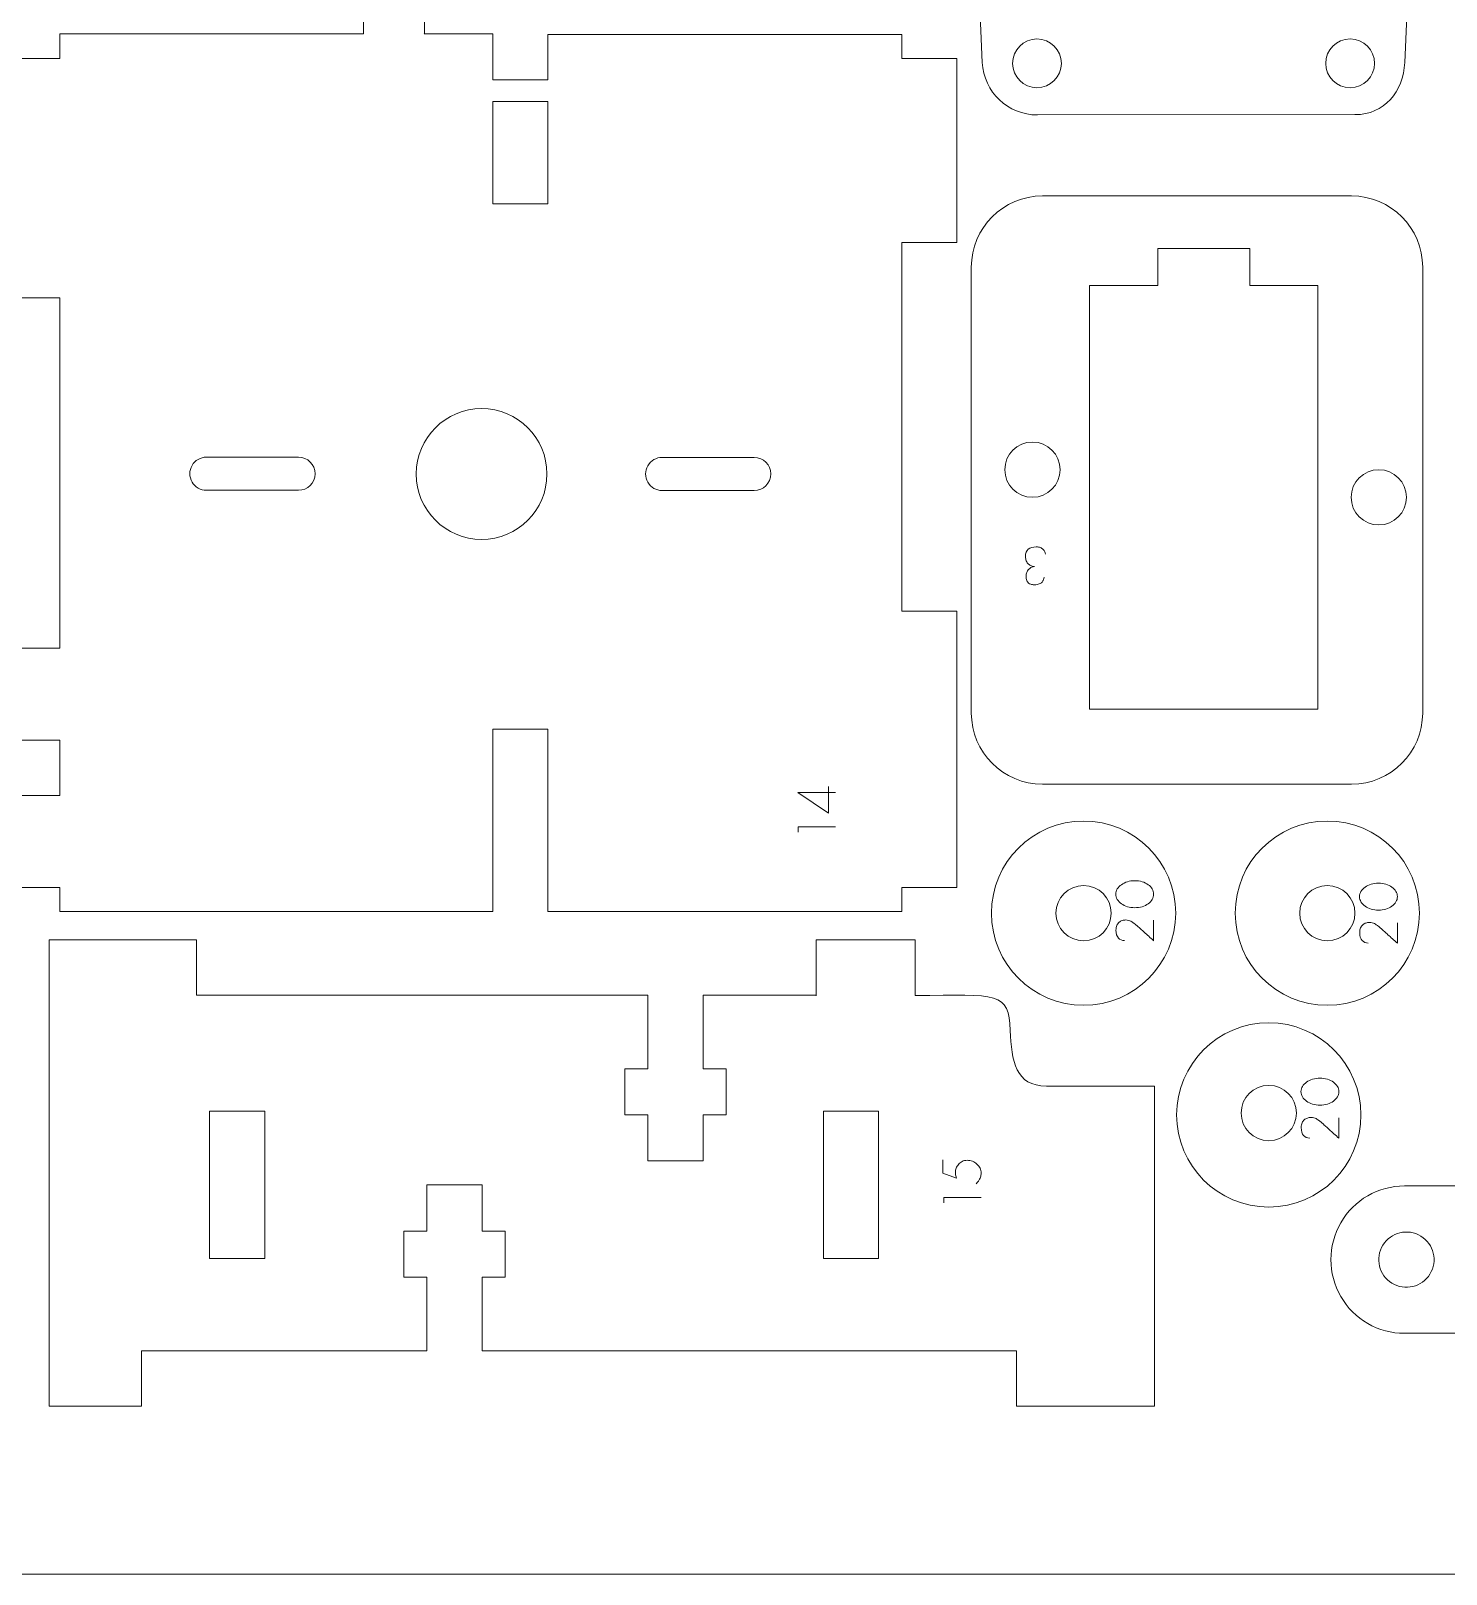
# Model space of a CAD drawing. Header units: millimetres. Extents: x 1 to 3601, y 1 to 1216.
# Drawn here: x 667.2 to 744, y 1.5 to 85.2 of the extents above; entities that cross this region are included whole.
import ezdxf

# ---------------------------------------------------------------- set-up
doc = ezdxf.new("R2010")
doc.units = ezdxf.units.MM
doc.layers.get('0').update_dxf_attribs({"lineweight": 5})
for name, color, linetype, lineweight in [('MARCATGE', 1, 'Continuous', 5), ('NO IMPRES', 5, 'Continuous', 5), ('TALL 1', 4, 'Continuous', 5)]:
    doc.layers.add(name, color=color, linetype=linetype, lineweight=lineweight)

msp = doc.modelspace()

# ---------------------------------------------------------------- linework, layer by layer
for points, knots in [([(742.332, 95.694), (742.332, 95.694), (743.128, 95.817), (743.128, 97.177), (743.128, 97.177), (743.128, 98.291), (742.332, 98.517), (742.332, 98.348), (742.332, 98.348), (742.332, 98.348), (742.332, 128.377), (742.332, 128.377), (742.332, 128.377), (742.332, 129.173), (742.016, 129.936), (741.453, 130.499), (741.453, 130.499), (740.891, 131.061), (740.128, 131.377), (739.332, 131.377), (739.332, 131.377), (739.332, 131.377), (721.332, 131.377), (721.332, 131.377), (721.332, 131.377), (720.536, 131.377), (719.773, 131.061), (719.211, 130.499), (719.211, 130.499), (718.648, 129.936), (718.332, 129.173), (718.332, 128.377), (718.332, 128.377), (718.332, 128.377), (718.332, 107.211), (718.332, 99.098), (718.332, 99.098), (718.332, 98.45), (717.828, 99.03), (717.828, 97.177), (717.828, 97.177), (717.828, 96.065), (718.332, 95.985), (718.332, 95.985), (718.332, 95.985), (718.332, 95.985), (718.864, 83.52), (718.864, 83.52), (718.864, 83.52), (718.948, 81.927), (720.264, 80.677), (721.86, 80.677), (721.86, 80.677), (721.86, 80.677), (739.096, 80.692), (739.096, 80.692), (739.096, 80.692), (740.692, 80.692), (741.716, 81.927), (741.8, 83.52), (741.8, 83.52), (741.8, 83.52), (742.332, 95.694), (742.332, 95.694)], [0, 0, 0, 0, 0.058824, 0.058824, 0.058824, 0.058824, 0.117647, 0.117647, 0.117647, 0.117647, 0.176471, 0.176471, 0.176471, 0.176471, 0.235294, 0.235294, 0.235294, 0.235294, 0.294118, 0.294118, 0.294118, 0.294118, 0.352941, 0.352941, 0.352941, 0.352941, 0.411765, 0.411765, 0.411765, 0.411765, 0.470588, 0.470588, 0.470588, 0.470588, 0.529412, 0.529412, 0.529412, 0.529412, 0.588235, 0.588235, 0.588235, 0.588235, 0.647059, 0.647059, 0.647059, 0.647059, 0.705882, 0.705882, 0.705882, 0.705882, 0.764706, 0.764706, 0.764706, 0.764706, 0.823529, 0.823529, 0.823529, 0.823529, 0.882353, 0.882353, 0.882353, 0.882353, 1, 1, 1, 1]), ([(685.283, 85.098), (685.283, 85.098), (685.279, 85.071), (685.279, 85.071), (685.279, 85.071), (685.279, 85.071), (668.792, 85.071), (668.792, 85.071), (668.792, 85.071), (668.792, 85.071), (668.792, 85.046), (668.792, 85.046), (668.792, 85.046), (668.792, 85.046), (668.792, 83.746), (668.792, 83.746), (668.792, 83.746), (668.792, 83.746), (665.792, 83.746), (665.792, 83.746), (665.792, 83.746), (665.792, 83.746), (665.792, 70.746), (665.792, 70.746), (665.792, 70.746), (665.792, 70.746), (668.792, 70.746), (668.792, 70.746), (668.792, 70.746), (668.792, 70.746), (668.792, 51.746), (668.792, 51.746), (668.792, 51.746), (668.792, 51.746), (665.792, 51.746), (665.792, 51.746), (665.792, 51.746), (665.792, 51.746), (665.792, 46.746), (665.792, 46.746), (665.792, 46.746), (665.792, 46.746), (668.792, 46.746), (668.792, 46.746), (668.792, 46.746), (668.792, 46.746), (668.792, 43.746), (668.792, 43.746), (668.792, 43.746), (668.792, 43.746), (665.792, 43.746), (665.792, 43.746), (665.792, 43.746), (665.792, 43.746), (665.792, 38.746), (665.792, 38.746), (665.792, 38.746), (665.792, 38.746), (668.792, 38.746), (668.792, 38.746), (668.792, 38.746), (668.792, 38.746), (668.792, 37.446), (668.792, 37.446), (668.792, 37.446), (668.792, 37.446), (692.292, 37.446), (692.292, 37.446), (692.292, 37.446), (692.292, 37.446), (692.292, 47.346), (692.292, 47.346), (692.292, 47.346), (692.292, 47.346), (695.292, 47.346), (695.292, 47.346), (695.292, 47.346), (695.292, 47.346), (695.292, 37.446), (695.292, 37.446), (695.292, 37.446), (695.292, 37.446), (714.492, 37.446), (714.492, 37.446), (714.492, 37.446), (714.492, 37.446), (714.492, 38.746), (714.492, 38.746), (714.492, 38.746), (714.492, 38.746), (717.492, 38.746), (717.492, 38.746), (717.492, 38.746), (717.492, 38.746), (717.492, 53.746), (717.492, 53.746), (717.492, 53.746), (717.492, 53.746), (714.492, 53.746), (714.492, 53.746), (714.492, 53.746), (714.492, 53.746), (714.492, 73.746), (714.492, 73.746), (714.492, 73.746), (714.492, 73.746), (717.492, 73.746), (717.492, 73.746), (717.492, 73.746), (717.492, 73.746), (717.492, 83.746), (717.492, 83.746), (717.492, 83.746), (717.492, 83.746), (714.492, 83.746), (714.492, 83.746), (714.492, 83.746), (714.492, 83.746), (714.492, 85.046), (714.492, 85.046), (714.492, 85.046), (714.492, 85.046), (695.292, 85.046), (695.292, 85.046), (695.292, 85.046), (695.292, 85.046), (695.292, 82.576), (695.292, 82.576), (695.292, 82.576), (695.292, 82.576), (692.292, 82.576), (692.292, 82.576), (692.292, 82.576), (692.292, 82.576), (692.292, 85.071), (692.292, 85.071), (692.292, 85.071), (692.292, 85.071), (688.579, 85.071), (688.579, 85.071), (688.579, 85.071), (688.579, 85.071), (688.583, 85.098), (688.583, 85.098), (688.583, 85.098), (688.583, 85.098), (688.583, 88.398), (688.583, 88.398), (688.583, 88.398), (688.583, 88.398), (685.283, 88.398), (685.283, 88.398), (685.283, 88.398), (685.283, 88.398), (685.283, 85.098), (685.283, 85.098)], [0, 0, 0, 0, 0.025, 0.025, 0.025, 0.025, 0.05, 0.05, 0.05, 0.05, 0.075, 0.075, 0.075, 0.075, 0.1, 0.1, 0.1, 0.1, 0.125, 0.125, 0.125, 0.125, 0.15, 0.15, 0.15, 0.15, 0.175, 0.175, 0.175, 0.175, 0.2, 0.2, 0.2, 0.2, 0.225, 0.225, 0.225, 0.225, 0.25, 0.25, 0.25, 0.25, 0.275, 0.275, 0.275, 0.275, 0.3, 0.3, 0.3, 0.3, 0.325, 0.325, 0.325, 0.325, 0.35, 0.35, 0.35, 0.35, 0.375, 0.375, 0.375, 0.375, 0.4, 0.4, 0.4, 0.4, 0.425, 0.425, 0.425, 0.425, 0.45, 0.45, 0.45, 0.45, 0.475, 0.475, 0.475, 0.475, 0.5, 0.5, 0.5, 0.5, 0.525, 0.525, 0.525, 0.525, 0.55, 0.55, 0.55, 0.55, 0.575, 0.575, 0.575, 0.575, 0.6, 0.6, 0.6, 0.6, 0.625, 0.625, 0.625, 0.625, 0.65, 0.65, 0.65, 0.65, 0.675, 0.675, 0.675, 0.675, 0.7, 0.7, 0.7, 0.7, 0.725, 0.725, 0.725, 0.725, 0.75, 0.75, 0.75, 0.75, 0.775, 0.775, 0.775, 0.775, 0.8, 0.8, 0.8, 0.8, 0.825, 0.825, 0.825, 0.825, 0.85, 0.85, 0.85, 0.85, 0.875, 0.875, 0.875, 0.875, 0.9, 0.9, 0.9, 0.9, 0.925, 0.925, 0.925, 0.925, 0.95, 0.95, 0.95, 0.95, 1, 1, 1, 1]), ([(718.27, 72.417), (718.27, 72.417), (718.27, 48.216), (718.27, 48.216), (718.27, 48.216), (718.27, 46.091), (720.009, 44.353), (722.133, 44.353), (722.133, 44.353), (722.133, 44.353), (738.908, 44.353), (738.908, 44.353), (738.908, 44.353), (741.032, 44.353), (742.77, 46.091), (742.77, 48.216), (742.77, 48.216), (742.77, 48.216), (742.77, 72.417), (742.77, 72.417), (742.77, 72.417), (742.77, 74.542), (741.032, 76.28), (738.908, 76.28), (738.908, 76.28), (738.908, 76.28), (722.133, 76.28), (722.133, 76.28), (722.133, 76.28), (720.009, 76.28), (718.27, 74.542), (718.27, 72.417)], [0, 0, 0, 0, 0.111111, 0.111111, 0.111111, 0.111111, 0.222222, 0.222222, 0.222222, 0.222222, 0.333333, 0.333333, 0.333333, 0.333333, 0.444444, 0.444444, 0.444444, 0.444444, 0.555556, 0.555556, 0.555556, 0.555556, 0.666667, 0.666667, 0.666667, 0.666667, 0.777778, 0.777778, 0.777778, 0.777778, 1, 1, 1, 1]), ([(724.364, 32.356), (721.603, 32.356), (719.364, 34.595), (719.364, 37.356), (719.364, 37.356), (719.364, 40.118), (721.603, 42.356), (724.364, 42.356), (724.364, 42.356), (727.126, 42.356), (729.364, 40.118), (729.364, 37.356), (729.364, 37.356), (729.364, 34.595), (727.126, 32.356), (724.364, 32.356)], [0, 0, 0, 0, 0.2, 0.2, 0.2, 0.2, 0.4, 0.4, 0.4, 0.4, 0.6, 0.6, 0.6, 0.6, 1, 1, 1, 1]), ([(737.594, 32.356), (734.832, 32.356), (732.594, 34.595), (732.594, 37.356), (732.594, 37.356), (732.594, 40.118), (734.832, 42.356), (737.594, 42.356), (737.594, 42.356), (740.355, 42.356), (742.594, 40.118), (742.594, 37.356), (742.594, 37.356), (742.594, 34.595), (740.355, 32.356), (737.594, 32.356)], [0, 0, 0, 0, 0.2, 0.2, 0.2, 0.2, 0.4, 0.4, 0.4, 0.4, 0.6, 0.6, 0.6, 0.6, 1, 1, 1, 1]), ([(709.849, 35.905), (709.849, 35.905), (709.849, 35.861), (709.849, 35.861), (709.849, 35.861), (709.849, 35.861), (709.849, 32.861), (709.849, 32.861), (709.849, 32.861), (709.849, 32.861), (709.849, 32.905), (709.849, 32.905), (709.849, 32.905), (709.849, 32.905), (703.719, 32.905), (703.719, 32.905), (703.719, 32.905), (703.719, 32.905), (703.719, 28.905), (703.719, 28.905), (703.719, 28.905), (703.719, 28.905), (704.969, 28.905), (704.969, 28.905), (704.969, 28.905), (704.969, 28.905), (704.969, 26.405), (704.969, 26.405), (704.969, 26.405), (704.969, 26.405), (703.719, 26.405), (703.719, 26.405), (703.719, 26.405), (703.719, 26.405), (703.719, 23.905), (703.719, 23.905), (703.719, 23.905), (703.719, 23.905), (700.719, 23.905), (700.719, 23.905), (700.719, 23.905), (700.719, 23.905), (700.719, 26.405), (700.719, 26.405), (700.719, 26.405), (700.719, 26.405), (699.469, 26.405), (699.469, 26.405), (699.469, 26.405), (699.469, 26.405), (699.469, 28.905), (699.469, 28.905), (699.469, 28.905), (699.469, 28.905), (700.719, 28.905), (700.719, 28.905), (700.719, 28.905), (700.719, 28.905), (700.719, 32.905), (700.719, 32.905), (700.719, 32.905), (700.719, 32.905), (676.222, 32.905), (676.222, 32.905), (676.222, 32.905), (676.222, 32.905), (676.222, 35.905), (676.222, 35.905), (676.222, 35.905), (676.222, 35.905), (668.222, 35.905), (668.222, 35.905), (668.222, 35.905), (668.222, 35.905), (668.222, 10.605), (668.222, 10.605), (668.222, 10.605), (668.222, 10.605), (673.222, 10.605), (673.222, 10.605), (673.222, 10.605), (673.222, 10.605), (673.222, 13.605), (673.222, 13.605), (673.222, 13.605), (673.222, 13.605), (688.722, 13.605), (688.722, 13.605), (688.722, 13.605), (688.722, 13.605), (688.722, 17.605), (688.722, 17.605), (688.722, 17.605), (688.722, 17.605), (687.472, 17.605), (687.472, 17.605), (687.472, 17.605), (687.472, 17.605), (687.472, 20.105), (687.472, 20.105), (687.472, 20.105), (687.472, 20.105), (688.722, 20.105), (688.722, 20.105), (688.722, 20.105), (688.722, 20.105), (688.722, 22.605), (688.722, 22.605), (688.722, 22.605), (688.722, 22.605), (691.722, 22.605), (691.722, 22.605), (691.722, 22.605), (691.722, 22.605), (691.722, 20.105), (691.722, 20.105), (691.722, 20.105), (691.722, 20.105), (692.972, 20.105), (692.972, 20.105), (692.972, 20.105), (692.972, 20.105), (692.972, 17.605), (692.972, 17.605), (692.972, 17.605), (692.972, 17.605), (691.722, 17.605), (691.722, 17.605), (691.722, 17.605), (691.722, 17.605), (691.722, 13.605), (691.722, 13.605), (691.722, 13.605), (691.722, 13.605), (720.722, 13.605), (720.722, 13.605), (720.722, 13.605), (720.722, 13.605), (720.722, 10.605), (720.722, 10.605), (720.722, 10.605), (720.722, 10.605), (728.222, 10.605), (728.222, 10.605), (728.222, 10.605), (728.222, 10.605), (728.222, 27.969), (728.222, 27.969), (728.222, 27.969), (728.222, 27.969), (722.343, 27.969), (722.343, 27.969), (722.343, 27.969), (720.683, 27.969), (720.447, 29.326), (720.382, 30.989), (720.382, 30.989), (720.3, 33.1), (719.744, 32.931), (715.222, 32.881), (715.222, 32.881), (715.222, 33.775), (715.222, 34.821), (715.222, 35.905), (715.222, 35.905), (715.222, 35.905), (709.849, 35.905), (709.849, 35.905)], [0, 0, 0, 0, 0.023256, 0.023256, 0.023256, 0.023256, 0.046512, 0.046512, 0.046512, 0.046512, 0.069767, 0.069767, 0.069767, 0.069767, 0.093023, 0.093023, 0.093023, 0.093023, 0.116279, 0.116279, 0.116279, 0.116279, 0.139535, 0.139535, 0.139535, 0.139535, 0.162791, 0.162791, 0.162791, 0.162791, 0.186047, 0.186047, 0.186047, 0.186047, 0.209302, 0.209302, 0.209302, 0.209302, 0.232558, 0.232558, 0.232558, 0.232558, 0.255814, 0.255814, 0.255814, 0.255814, 0.27907, 0.27907, 0.27907, 0.27907, 0.302326, 0.302326, 0.302326, 0.302326, 0.325581, 0.325581, 0.325581, 0.325581, 0.348837, 0.348837, 0.348837, 0.348837, 0.372093, 0.372093, 0.372093, 0.372093, 0.395349, 0.395349, 0.395349, 0.395349, 0.418605, 0.418605, 0.418605, 0.418605, 0.44186, 0.44186, 0.44186, 0.44186, 0.465116, 0.465116, 0.465116, 0.465116, 0.488372, 0.488372, 0.488372, 0.488372, 0.511628, 0.511628, 0.511628, 0.511628, 0.534884, 0.534884, 0.534884, 0.534884, 0.55814, 0.55814, 0.55814, 0.55814, 0.581395, 0.581395, 0.581395, 0.581395, 0.604651, 0.604651, 0.604651, 0.604651, 0.627907, 0.627907, 0.627907, 0.627907, 0.651163, 0.651163, 0.651163, 0.651163, 0.674419, 0.674419, 0.674419, 0.674419, 0.697674, 0.697674, 0.697674, 0.697674, 0.72093, 0.72093, 0.72093, 0.72093, 0.744186, 0.744186, 0.744186, 0.744186, 0.767442, 0.767442, 0.767442, 0.767442, 0.790698, 0.790698, 0.790698, 0.790698, 0.813953, 0.813953, 0.813953, 0.813953, 0.837209, 0.837209, 0.837209, 0.837209, 0.860465, 0.860465, 0.860465, 0.860465, 0.883721, 0.883721, 0.883721, 0.883721, 0.906977, 0.906977, 0.906977, 0.906977, 0.930233, 0.930233, 0.930233, 0.930233, 0.953488, 0.953488, 0.953488, 0.953488, 1, 1, 1, 1]), ([(734.416, 21.406), (731.655, 21.406), (729.416, 23.645), (729.416, 26.406), (729.416, 26.406), (729.416, 29.167), (731.655, 31.406), (734.416, 31.406), (734.416, 31.406), (737.178, 31.406), (739.416, 29.167), (739.416, 26.406), (739.416, 26.406), (739.416, 23.645), (737.178, 21.406), (734.416, 21.406)], [0, 0, 0, 0, 0.2, 0.2, 0.2, 0.2, 0.4, 0.4, 0.4, 0.4, 0.6, 0.6, 0.6, 0.6, 1, 1, 1, 1]), ([(779.891, 13.302), (779.891, 13.302), (780.114, 13.431), (780.114, 13.431), (780.114, 13.431), (778.314, 12.332), (776.012, 12.234), (774.081, 13.302), (774.081, 13.302), (772.6, 14.122), (770.834, 14.552), (769.14, 14.552), (769.14, 14.552), (769.14, 14.552), (741.787, 14.552), (741.787, 14.552), (741.787, 14.552), (740.358, 14.552), (739.037, 15.314), (738.323, 16.552), (738.323, 16.552), (737.608, 17.79), (737.608, 19.314), (738.323, 20.552), (738.323, 20.552), (739.037, 21.79), (740.358, 22.552), (741.787, 22.552), (741.787, 22.552), (741.787, 22.552), (769.14, 22.552), (769.14, 22.552), (769.14, 22.552), (770.834, 22.552), (772.6, 22.982), (774.081, 23.802), (774.081, 23.802), (776.003, 24.865), (778.293, 24.773), (780.089, 23.688), (780.089, 23.688), (780.089, 23.688), (779.891, 23.802), (779.891, 23.802), (779.891, 23.802), (781.373, 22.982), (783.139, 22.552), (784.832, 22.552), (784.832, 22.552), (784.832, 22.552), (790.36, 22.552), (790.36, 22.552), (790.36, 22.552), (791.789, 22.552), (793.109, 21.79), (793.824, 20.552), (793.824, 20.552), (794.538, 19.314), (794.538, 17.79), (793.824, 16.552), (793.824, 16.552), (793.109, 15.314), (791.789, 14.552), (790.36, 14.552), (790.36, 14.552), (790.36, 14.552), (784.832, 14.552), (784.832, 14.552), (784.832, 14.552), (783.139, 14.552), (781.373, 14.122), (779.891, 13.302)], [0, 0, 0, 0, 0.052632, 0.052632, 0.052632, 0.052632, 0.105263, 0.105263, 0.105263, 0.105263, 0.157895, 0.157895, 0.157895, 0.157895, 0.210526, 0.210526, 0.210526, 0.210526, 0.263158, 0.263158, 0.263158, 0.263158, 0.315789, 0.315789, 0.315789, 0.315789, 0.368421, 0.368421, 0.368421, 0.368421, 0.421053, 0.421053, 0.421053, 0.421053, 0.473684, 0.473684, 0.473684, 0.473684, 0.526316, 0.526316, 0.526316, 0.526316, 0.578947, 0.578947, 0.578947, 0.578947, 0.631579, 0.631579, 0.631579, 0.631579, 0.684211, 0.684211, 0.684211, 0.684211, 0.736842, 0.736842, 0.736842, 0.736842, 0.789474, 0.789474, 0.789474, 0.789474, 0.842105, 0.842105, 0.842105, 0.842105, 0.894737, 0.894737, 0.894737, 0.894737, 1, 1, 1, 1])]:
    msp.add_open_spline(points, degree=3, knots=knots)
at = {"layer": 'MARCATGE'}
for points, knots in [([(722.291, 56.838), (722.285, 56.882), (722.272, 56.926), (722.253, 56.972), (722.253, 56.972), (722.233, 57.018), (722.204, 57.061), (722.166, 57.101), (722.166, 57.101), (722.129, 57.14), (722.079, 57.173), (722.018, 57.198), (722.018, 57.198), (721.957, 57.224), (721.881, 57.236), (721.791, 57.236), (721.791, 57.236), (721.611, 57.234), (721.468, 57.191), (721.365, 57.105), (721.365, 57.105), (721.262, 57.019), (721.21, 56.886), (721.21, 56.706), (721.21, 56.706), (721.21, 56.615), (721.224, 56.536), (721.254, 56.469), (721.254, 56.469), (721.283, 56.401), (721.321, 56.345), (721.369, 56.301), (721.369, 56.301), (721.417, 56.256), (721.471, 56.223), (721.53, 56.201), (721.53, 56.201), (721.589, 56.178), (721.649, 56.167), (721.709, 56.167), (721.709, 56.167), (721.649, 56.169), (721.591, 56.156), (721.536, 56.13), (721.536, 56.13), (721.48, 56.104), (721.431, 56.066), (721.388, 56.018), (721.388, 56.018), (721.344, 55.97), (721.309, 55.914), (721.283, 55.849), (721.283, 55.849), (721.257, 55.784), (721.244, 55.714), (721.244, 55.639), (721.244, 55.639), (721.244, 55.618), (721.244, 55.592), (721.245, 55.56), (721.245, 55.56), (721.246, 55.528), (721.251, 55.495), (721.259, 55.461), (721.259, 55.461), (721.268, 55.427), (721.281, 55.393), (721.299, 55.36), (721.299, 55.36), (721.317, 55.326), (721.342, 55.295), (721.375, 55.268), (721.375, 55.268), (721.408, 55.24), (721.45, 55.219), (721.502, 55.203), (721.502, 55.203), (721.554, 55.187), (721.616, 55.179), (721.69, 55.179), (721.69, 55.179), (721.802, 55.179), (721.892, 55.193), (721.959, 55.22), (721.959, 55.22), (722.026, 55.247), (722.078, 55.281), (722.114, 55.321), (722.114, 55.321), (722.151, 55.362), (722.176, 55.406), (722.19, 55.454), (722.19, 55.454), (722.205, 55.502), (722.214, 55.548), (722.22, 55.591), (722.22, 55.591), (722.214, 55.548), (722.205, 55.502), (722.19, 55.454), (722.19, 55.454), (722.176, 55.406), (722.151, 55.362), (722.114, 55.321), (722.114, 55.321), (722.078, 55.281), (722.026, 55.247), (721.959, 55.22), (721.959, 55.22), (721.892, 55.193), (721.802, 55.179), (721.69, 55.179), (721.69, 55.179), (721.616, 55.179), (721.554, 55.187), (721.502, 55.203), (721.502, 55.203), (721.45, 55.219), (721.408, 55.24), (721.375, 55.268), (721.375, 55.268), (721.342, 55.295), (721.317, 55.326), (721.299, 55.36), (721.299, 55.36), (721.281, 55.393), (721.268, 55.427), (721.259, 55.461), (721.259, 55.461), (721.251, 55.495), (721.246, 55.528), (721.245, 55.558), (721.245, 55.558), (721.244, 55.589), (721.244, 55.616), (721.244, 55.639), (721.244, 55.639), (721.244, 55.714), (721.257, 55.784), (721.283, 55.849), (721.283, 55.849), (721.309, 55.914), (721.344, 55.97), (721.388, 56.018), (721.388, 56.018), (721.431, 56.066), (721.48, 56.104), (721.536, 56.13), (721.536, 56.13), (721.591, 56.156), (721.649, 56.169), (721.709, 56.167), (721.709, 56.167), (721.649, 56.167), (721.589, 56.178), (721.53, 56.201), (721.53, 56.201), (721.471, 56.223), (721.417, 56.256), (721.369, 56.301), (721.369, 56.301), (721.321, 56.345), (721.283, 56.401), (721.254, 56.469), (721.254, 56.469), (721.224, 56.536), (721.21, 56.615), (721.21, 56.706), (721.21, 56.706), (721.21, 56.886), (721.262, 57.019), (721.365, 57.105), (721.365, 57.105), (721.468, 57.191), (721.611, 57.234), (721.791, 57.236), (721.791, 57.236), (721.881, 57.236), (721.957, 57.224), (722.018, 57.198), (722.018, 57.198), (722.079, 57.173), (722.129, 57.14), (722.166, 57.101), (722.166, 57.101), (722.204, 57.061), (722.233, 57.018), (722.253, 56.972), (722.253, 56.972), (722.272, 56.926), (722.285, 56.882), (722.291, 56.838)], [0, 0, 0, 0, 0.020408, 0.020408, 0.020408, 0.020408, 0.040816, 0.040816, 0.040816, 0.040816, 0.061224, 0.061224, 0.061224, 0.061224, 0.081633, 0.081633, 0.081633, 0.081633, 0.102041, 0.102041, 0.102041, 0.102041, 0.122449, 0.122449, 0.122449, 0.122449, 0.142857, 0.142857, 0.142857, 0.142857, 0.163265, 0.163265, 0.163265, 0.163265, 0.183673, 0.183673, 0.183673, 0.183673, 0.204082, 0.204082, 0.204082, 0.204082, 0.22449, 0.22449, 0.22449, 0.22449, 0.244898, 0.244898, 0.244898, 0.244898, 0.265306, 0.265306, 0.265306, 0.265306, 0.285714, 0.285714, 0.285714, 0.285714, 0.306122, 0.306122, 0.306122, 0.306122, 0.326531, 0.326531, 0.326531, 0.326531, 0.346939, 0.346939, 0.346939, 0.346939, 0.367347, 0.367347, 0.367347, 0.367347, 0.387755, 0.387755, 0.387755, 0.387755, 0.408163, 0.408163, 0.408163, 0.408163, 0.428571, 0.428571, 0.428571, 0.428571, 0.44898, 0.44898, 0.44898, 0.44898, 0.469388, 0.469388, 0.469388, 0.469388, 0.489796, 0.489796, 0.489796, 0.489796, 0.510204, 0.510204, 0.510204, 0.510204, 0.530612, 0.530612, 0.530612, 0.530612, 0.55102, 0.55102, 0.55102, 0.55102, 0.571429, 0.571429, 0.571429, 0.571429, 0.591837, 0.591837, 0.591837, 0.591837, 0.612245, 0.612245, 0.612245, 0.612245, 0.632653, 0.632653, 0.632653, 0.632653, 0.653061, 0.653061, 0.653061, 0.653061, 0.673469, 0.673469, 0.673469, 0.673469, 0.693878, 0.693878, 0.693878, 0.693878, 0.714286, 0.714286, 0.714286, 0.714286, 0.734694, 0.734694, 0.734694, 0.734694, 0.755102, 0.755102, 0.755102, 0.755102, 0.77551, 0.77551, 0.77551, 0.77551, 0.795918, 0.795918, 0.795918, 0.795918, 0.816327, 0.816327, 0.816327, 0.816327, 0.836735, 0.836735, 0.836735, 0.836735, 0.857143, 0.857143, 0.857143, 0.857143, 0.877551, 0.877551, 0.877551, 0.877551, 0.897959, 0.897959, 0.897959, 0.897959, 0.918367, 0.918367, 0.918367, 0.918367, 0.938776, 0.938776, 0.938776, 0.938776, 0.959184, 0.959184, 0.959184, 0.959184, 1, 1, 1, 1]), ([(708.856, 43.902), (708.856, 43.902), (710.518, 42.79), (710.518, 42.79), (710.518, 42.79), (710.518, 42.79), (710.518, 44.232), (710.518, 44.232), (710.518, 44.232), (710.518, 44.232), (710.518, 42.79), (710.518, 42.79), (710.518, 42.79), (710.518, 42.79), (708.856, 43.902), (708.856, 43.902), (708.856, 43.902), (708.856, 43.902), (710.902, 43.902), (710.902, 43.902), (710.902, 43.902), (710.902, 43.902), (708.856, 43.902), (708.856, 43.902)], [0, 0, 0, 0, 0.142857, 0.142857, 0.142857, 0.142857, 0.285714, 0.285714, 0.285714, 0.285714, 0.428571, 0.428571, 0.428571, 0.428571, 0.571429, 0.571429, 0.571429, 0.571429, 0.714286, 0.714286, 0.714286, 0.714286, 1, 1, 1, 1]), ([(708.87, 42.042), (708.87, 42.042), (708.87, 41.752), (708.87, 41.752), (708.87, 41.752), (708.87, 41.752), (708.87, 42.042), (708.87, 42.042), (708.87, 42.042), (708.87, 42.042), (710.902, 42.042), (710.902, 42.042), (710.902, 42.042), (710.902, 42.042), (708.87, 42.042), (708.87, 42.042)], [0, 0, 0, 0, 0.2, 0.2, 0.2, 0.2, 0.4, 0.4, 0.4, 0.4, 0.6, 0.6, 0.6, 0.6, 1, 1, 1, 1]), ([(728.168, 38.384), (728.168, 38.283), (728.142, 38.188), (728.088, 38.099), (728.088, 38.099), (728.034, 38.011), (727.961, 37.933), (727.868, 37.866), (727.868, 37.866), (727.775, 37.8), (727.666, 37.747), (727.541, 37.708), (727.541, 37.708), (727.415, 37.67), (727.282, 37.651), (727.141, 37.651), (727.141, 37.651), (727, 37.651), (726.867, 37.67), (726.742, 37.708), (726.742, 37.708), (726.617, 37.747), (726.508, 37.8), (726.414, 37.866), (726.414, 37.866), (726.321, 37.933), (726.247, 38.011), (726.193, 38.099), (726.193, 38.099), (726.138, 38.188), (726.111, 38.283), (726.111, 38.384), (726.111, 38.384), (726.111, 38.486), (726.138, 38.581), (726.193, 38.669), (726.193, 38.669), (726.247, 38.758), (726.321, 38.835), (726.414, 38.902), (726.414, 38.902), (726.508, 38.969), (726.617, 39.022), (726.742, 39.06), (726.742, 39.06), (726.867, 39.099), (727, 39.118), (727.141, 39.118), (727.141, 39.118), (727.282, 39.118), (727.415, 39.099), (727.541, 39.06), (727.541, 39.06), (727.666, 39.022), (727.775, 38.969), (727.868, 38.902), (727.868, 38.902), (727.961, 38.835), (728.034, 38.758), (728.088, 38.669), (728.088, 38.669), (728.142, 38.581), (728.168, 38.486), (728.168, 38.384)], [0, 0, 0, 0, 0.058824, 0.058824, 0.058824, 0.058824, 0.117647, 0.117647, 0.117647, 0.117647, 0.176471, 0.176471, 0.176471, 0.176471, 0.235294, 0.235294, 0.235294, 0.235294, 0.294118, 0.294118, 0.294118, 0.294118, 0.352941, 0.352941, 0.352941, 0.352941, 0.411765, 0.411765, 0.411765, 0.411765, 0.470588, 0.470588, 0.470588, 0.470588, 0.529412, 0.529412, 0.529412, 0.529412, 0.588235, 0.588235, 0.588235, 0.588235, 0.647059, 0.647059, 0.647059, 0.647059, 0.705882, 0.705882, 0.705882, 0.705882, 0.764706, 0.764706, 0.764706, 0.764706, 0.823529, 0.823529, 0.823529, 0.823529, 0.882353, 0.882353, 0.882353, 0.882353, 1, 1, 1, 1]), ([(741.398, 38.252), (741.398, 38.15), (741.371, 38.055), (741.317, 37.967), (741.317, 37.967), (741.264, 37.879), (741.19, 37.801), (741.097, 37.734), (741.097, 37.734), (741.004, 37.667), (740.895, 37.615), (740.77, 37.576), (740.77, 37.576), (740.645, 37.538), (740.511, 37.518), (740.37, 37.518), (740.37, 37.518), (740.229, 37.518), (740.096, 37.538), (739.971, 37.576), (739.971, 37.576), (739.846, 37.615), (739.737, 37.667), (739.644, 37.734), (739.644, 37.734), (739.551, 37.801), (739.477, 37.879), (739.422, 37.967), (739.422, 37.967), (739.368, 38.055), (739.34, 38.15), (739.34, 38.252), (739.34, 38.252), (739.34, 38.354), (739.368, 38.449), (739.422, 38.537), (739.422, 38.537), (739.477, 38.626), (739.551, 38.703), (739.644, 38.77), (739.644, 38.77), (739.737, 38.837), (739.846, 38.889), (739.971, 38.928), (739.971, 38.928), (740.096, 38.967), (740.229, 38.986), (740.37, 38.986), (740.37, 38.986), (740.511, 38.986), (740.645, 38.967), (740.77, 38.928), (740.77, 38.928), (740.895, 38.889), (741.004, 38.837), (741.097, 38.77), (741.097, 38.77), (741.19, 38.703), (741.264, 38.626), (741.317, 38.537), (741.317, 38.537), (741.371, 38.449), (741.398, 38.354), (741.398, 38.252)], [0, 0, 0, 0, 0.058824, 0.058824, 0.058824, 0.058824, 0.117647, 0.117647, 0.117647, 0.117647, 0.176471, 0.176471, 0.176471, 0.176471, 0.235294, 0.235294, 0.235294, 0.235294, 0.294118, 0.294118, 0.294118, 0.294118, 0.352941, 0.352941, 0.352941, 0.352941, 0.411765, 0.411765, 0.411765, 0.411765, 0.470588, 0.470588, 0.470588, 0.470588, 0.529412, 0.529412, 0.529412, 0.529412, 0.588235, 0.588235, 0.588235, 0.588235, 0.647059, 0.647059, 0.647059, 0.647059, 0.705882, 0.705882, 0.705882, 0.705882, 0.764706, 0.764706, 0.764706, 0.764706, 0.823529, 0.823529, 0.823529, 0.823529, 0.882353, 0.882353, 0.882353, 0.882353, 1, 1, 1, 1]), ([(728.168, 35.859), (727.98, 36.028), (727.81, 36.181), (727.658, 36.319), (727.658, 36.319), (727.594, 36.377), (727.53, 36.435), (727.466, 36.492), (727.466, 36.492), (727.402, 36.55), (727.343, 36.601), (727.291, 36.647), (727.291, 36.647), (727.238, 36.693), (727.193, 36.732), (727.157, 36.763), (727.157, 36.763), (727.12, 36.794), (727.097, 36.812), (727.088, 36.818), (727.088, 36.818), (727.069, 36.829), (727.047, 36.844), (727.021, 36.863), (727.021, 36.863), (726.996, 36.882), (726.966, 36.9), (726.931, 36.918), (726.931, 36.918), (726.896, 36.936), (726.855, 36.952), (726.808, 36.965), (726.808, 36.965), (726.761, 36.978), (726.707, 36.985), (726.644, 36.985), (726.644, 36.985), (726.582, 36.985), (726.52, 36.974), (726.458, 36.954), (726.458, 36.954), (726.396, 36.933), (726.34, 36.901), (726.29, 36.858), (726.29, 36.858), (726.24, 36.814), (726.2, 36.758), (726.169, 36.69), (726.169, 36.69), (726.138, 36.621), (726.122, 36.538), (726.122, 36.44), (726.122, 36.44), (726.124, 36.242), (726.168, 36.097), (726.252, 36.004), (726.252, 36.004), (726.337, 35.911), (726.449, 35.864), (726.588, 35.864), (726.588, 35.864), (726.449, 35.864), (726.337, 35.911), (726.252, 36.004), (726.252, 36.004), (726.168, 36.097), (726.124, 36.242), (726.122, 36.44), (726.122, 36.44), (726.122, 36.538), (726.138, 36.621), (726.169, 36.69), (726.169, 36.69), (726.2, 36.758), (726.24, 36.814), (726.29, 36.858), (726.29, 36.858), (726.34, 36.901), (726.396, 36.933), (726.458, 36.954), (726.458, 36.954), (726.52, 36.974), (726.582, 36.985), (726.644, 36.985), (726.644, 36.985), (726.707, 36.985), (726.761, 36.978), (726.808, 36.965), (726.808, 36.965), (726.855, 36.952), (726.896, 36.936), (726.931, 36.918), (726.931, 36.918), (726.966, 36.9), (726.996, 36.882), (727.021, 36.863), (727.021, 36.863), (727.047, 36.844), (727.069, 36.829), (727.088, 36.818), (727.088, 36.818), (727.097, 36.812), (727.12, 36.794), (727.157, 36.763), (727.157, 36.763), (727.193, 36.732), (727.238, 36.693), (727.291, 36.647), (727.291, 36.647), (727.343, 36.601), (727.402, 36.55), (727.466, 36.492), (727.466, 36.492), (727.53, 36.435), (727.594, 36.377), (727.658, 36.319), (727.658, 36.319), (727.81, 36.181), (727.98, 36.028), (728.168, 35.859), (728.168, 35.859), (728.168, 35.859), (728.168, 36.97), (728.168, 36.97), (728.168, 36.97), (728.168, 36.97), (728.168, 35.859), (728.168, 35.859)], [0, 0, 0, 0, 0.030303, 0.030303, 0.030303, 0.030303, 0.060606, 0.060606, 0.060606, 0.060606, 0.090909, 0.090909, 0.090909, 0.090909, 0.121212, 0.121212, 0.121212, 0.121212, 0.151515, 0.151515, 0.151515, 0.151515, 0.181818, 0.181818, 0.181818, 0.181818, 0.212121, 0.212121, 0.212121, 0.212121, 0.242424, 0.242424, 0.242424, 0.242424, 0.272727, 0.272727, 0.272727, 0.272727, 0.30303, 0.30303, 0.30303, 0.30303, 0.333333, 0.333333, 0.333333, 0.333333, 0.363636, 0.363636, 0.363636, 0.363636, 0.393939, 0.393939, 0.393939, 0.393939, 0.424242, 0.424242, 0.424242, 0.424242, 0.454545, 0.454545, 0.454545, 0.454545, 0.484848, 0.484848, 0.484848, 0.484848, 0.515152, 0.515152, 0.515152, 0.515152, 0.545455, 0.545455, 0.545455, 0.545455, 0.575758, 0.575758, 0.575758, 0.575758, 0.606061, 0.606061, 0.606061, 0.606061, 0.636364, 0.636364, 0.636364, 0.636364, 0.666667, 0.666667, 0.666667, 0.666667, 0.69697, 0.69697, 0.69697, 0.69697, 0.727273, 0.727273, 0.727273, 0.727273, 0.757576, 0.757576, 0.757576, 0.757576, 0.787879, 0.787879, 0.787879, 0.787879, 0.818182, 0.818182, 0.818182, 0.818182, 0.848485, 0.848485, 0.848485, 0.848485, 0.878788, 0.878788, 0.878788, 0.878788, 0.909091, 0.909091, 0.909091, 0.909091, 0.939394, 0.939394, 0.939394, 0.939394, 1, 1, 1, 1]), ([(741.398, 35.726), (741.21, 35.896), (741.039, 36.049), (740.887, 36.186), (740.887, 36.186), (740.823, 36.245), (740.759, 36.302), (740.695, 36.36), (740.695, 36.36), (740.631, 36.417), (740.573, 36.469), (740.52, 36.515), (740.52, 36.515), (740.467, 36.561), (740.423, 36.6), (740.386, 36.631), (740.386, 36.631), (740.349, 36.662), (740.326, 36.68), (740.317, 36.686), (740.317, 36.686), (740.298, 36.697), (740.276, 36.712), (740.25, 36.731), (740.25, 36.731), (740.225, 36.75), (740.195, 36.768), (740.16, 36.786), (740.16, 36.786), (740.125, 36.804), (740.084, 36.819), (740.037, 36.833), (740.037, 36.833), (739.99, 36.846), (739.936, 36.852), (739.874, 36.852), (739.874, 36.852), (739.812, 36.852), (739.749, 36.842), (739.687, 36.821), (739.687, 36.821), (739.625, 36.801), (739.569, 36.769), (739.519, 36.725), (739.519, 36.725), (739.47, 36.682), (739.429, 36.626), (739.398, 36.557), (739.398, 36.557), (739.367, 36.489), (739.352, 36.405), (739.352, 36.308), (739.352, 36.308), (739.353, 36.11), (739.397, 35.965), (739.481, 35.872), (739.481, 35.872), (739.566, 35.778), (739.678, 35.732), (739.817, 35.732), (739.817, 35.732), (739.678, 35.732), (739.566, 35.778), (739.481, 35.872), (739.481, 35.872), (739.397, 35.965), (739.353, 36.11), (739.352, 36.308), (739.352, 36.308), (739.352, 36.405), (739.367, 36.489), (739.398, 36.557), (739.398, 36.557), (739.429, 36.626), (739.47, 36.682), (739.519, 36.725), (739.519, 36.725), (739.569, 36.769), (739.625, 36.801), (739.687, 36.821), (739.687, 36.821), (739.749, 36.842), (739.812, 36.852), (739.874, 36.852), (739.874, 36.852), (739.936, 36.852), (739.99, 36.846), (740.037, 36.833), (740.037, 36.833), (740.084, 36.819), (740.125, 36.804), (740.16, 36.786), (740.16, 36.786), (740.195, 36.768), (740.225, 36.75), (740.25, 36.731), (740.25, 36.731), (740.276, 36.712), (740.298, 36.697), (740.317, 36.686), (740.317, 36.686), (740.326, 36.68), (740.349, 36.662), (740.386, 36.631), (740.386, 36.631), (740.423, 36.6), (740.467, 36.561), (740.52, 36.515), (740.52, 36.515), (740.573, 36.469), (740.631, 36.417), (740.695, 36.36), (740.695, 36.36), (740.759, 36.302), (740.823, 36.245), (740.887, 36.186), (740.887, 36.186), (741.039, 36.049), (741.21, 35.896), (741.398, 35.726), (741.398, 35.726), (741.398, 35.726), (741.398, 36.838), (741.398, 36.838), (741.398, 36.838), (741.398, 36.838), (741.398, 35.726), (741.398, 35.726)], [0, 0, 0, 0, 0.030303, 0.030303, 0.030303, 0.030303, 0.060606, 0.060606, 0.060606, 0.060606, 0.090909, 0.090909, 0.090909, 0.090909, 0.121212, 0.121212, 0.121212, 0.121212, 0.151515, 0.151515, 0.151515, 0.151515, 0.181818, 0.181818, 0.181818, 0.181818, 0.212121, 0.212121, 0.212121, 0.212121, 0.242424, 0.242424, 0.242424, 0.242424, 0.272727, 0.272727, 0.272727, 0.272727, 0.30303, 0.30303, 0.30303, 0.30303, 0.333333, 0.333333, 0.333333, 0.333333, 0.363636, 0.363636, 0.363636, 0.363636, 0.393939, 0.393939, 0.393939, 0.393939, 0.424242, 0.424242, 0.424242, 0.424242, 0.454545, 0.454545, 0.454545, 0.454545, 0.484848, 0.484848, 0.484848, 0.484848, 0.515152, 0.515152, 0.515152, 0.515152, 0.545455, 0.545455, 0.545455, 0.545455, 0.575758, 0.575758, 0.575758, 0.575758, 0.606061, 0.606061, 0.606061, 0.606061, 0.636364, 0.636364, 0.636364, 0.636364, 0.666667, 0.666667, 0.666667, 0.666667, 0.69697, 0.69697, 0.69697, 0.69697, 0.727273, 0.727273, 0.727273, 0.727273, 0.757576, 0.757576, 0.757576, 0.757576, 0.787879, 0.787879, 0.787879, 0.787879, 0.818182, 0.818182, 0.818182, 0.818182, 0.848485, 0.848485, 0.848485, 0.848485, 0.878788, 0.878788, 0.878788, 0.878788, 0.909091, 0.909091, 0.909091, 0.909091, 0.939394, 0.939394, 0.939394, 0.939394, 1, 1, 1, 1]), ([(738.223, 27.669), (738.223, 27.567), (738.196, 27.472), (738.142, 27.384), (738.142, 27.384), (738.089, 27.295), (738.015, 27.218), (737.922, 27.151), (737.922, 27.151), (737.829, 27.084), (737.72, 27.031), (737.595, 26.993), (737.595, 26.993), (737.47, 26.954), (737.336, 26.935), (737.195, 26.935), (737.195, 26.935), (737.054, 26.935), (736.921, 26.954), (736.796, 26.993), (736.796, 26.993), (736.671, 27.031), (736.562, 27.084), (736.469, 27.151), (736.469, 27.151), (736.376, 27.218), (736.302, 27.295), (736.247, 27.384), (736.247, 27.384), (736.193, 27.472), (736.165, 27.567), (736.165, 27.669), (736.165, 27.669), (736.165, 27.77), (736.193, 27.865), (736.247, 27.954), (736.247, 27.954), (736.302, 28.042), (736.376, 28.12), (736.469, 28.187), (736.469, 28.187), (736.562, 28.253), (736.671, 28.306), (736.796, 28.345), (736.796, 28.345), (736.921, 28.383), (737.054, 28.402), (737.195, 28.402), (737.195, 28.402), (737.336, 28.402), (737.47, 28.383), (737.595, 28.345), (737.595, 28.345), (737.72, 28.306), (737.829, 28.253), (737.922, 28.187), (737.922, 28.187), (738.015, 28.12), (738.089, 28.042), (738.142, 27.954), (738.142, 27.954), (738.196, 27.865), (738.223, 27.77), (738.223, 27.669)], [0, 0, 0, 0, 0.058824, 0.058824, 0.058824, 0.058824, 0.117647, 0.117647, 0.117647, 0.117647, 0.176471, 0.176471, 0.176471, 0.176471, 0.235294, 0.235294, 0.235294, 0.235294, 0.294118, 0.294118, 0.294118, 0.294118, 0.352941, 0.352941, 0.352941, 0.352941, 0.411765, 0.411765, 0.411765, 0.411765, 0.470588, 0.470588, 0.470588, 0.470588, 0.529412, 0.529412, 0.529412, 0.529412, 0.588235, 0.588235, 0.588235, 0.588235, 0.647059, 0.647059, 0.647059, 0.647059, 0.705882, 0.705882, 0.705882, 0.705882, 0.764706, 0.764706, 0.764706, 0.764706, 0.823529, 0.823529, 0.823529, 0.823529, 0.882353, 0.882353, 0.882353, 0.882353, 1, 1, 1, 1]), ([(738.223, 25.143), (738.035, 25.312), (737.864, 25.466), (737.712, 25.603), (737.712, 25.603), (737.648, 25.661), (737.584, 25.719), (737.52, 25.776), (737.52, 25.776), (737.456, 25.834), (737.398, 25.886), (737.345, 25.932), (737.345, 25.932), (737.292, 25.978), (737.248, 26.016), (737.211, 26.047), (737.211, 26.047), (737.174, 26.078), (737.151, 26.097), (737.142, 26.102), (737.142, 26.102), (737.123, 26.114), (737.101, 26.129), (737.075, 26.148), (737.075, 26.148), (737.05, 26.166), (737.02, 26.185), (736.985, 26.203), (736.985, 26.203), (736.95, 26.22), (736.909, 26.236), (736.862, 26.249), (736.862, 26.249), (736.815, 26.262), (736.761, 26.269), (736.699, 26.269), (736.699, 26.269), (736.637, 26.269), (736.574, 26.259), (736.512, 26.238), (736.512, 26.238), (736.45, 26.217), (736.394, 26.185), (736.344, 26.142), (736.344, 26.142), (736.295, 26.099), (736.254, 26.043), (736.223, 25.974), (736.223, 25.974), (736.192, 25.905), (736.177, 25.822), (736.177, 25.724), (736.177, 25.724), (736.178, 25.527), (736.222, 25.381), (736.306, 25.288), (736.306, 25.288), (736.391, 25.195), (736.503, 25.148), (736.642, 25.148), (736.642, 25.148), (736.503, 25.148), (736.391, 25.195), (736.306, 25.288), (736.306, 25.288), (736.222, 25.381), (736.178, 25.527), (736.177, 25.724), (736.177, 25.724), (736.177, 25.822), (736.192, 25.905), (736.223, 25.974), (736.223, 25.974), (736.254, 26.043), (736.295, 26.099), (736.344, 26.142), (736.344, 26.142), (736.394, 26.185), (736.45, 26.217), (736.512, 26.238), (736.512, 26.238), (736.574, 26.259), (736.637, 26.269), (736.699, 26.269), (736.699, 26.269), (736.761, 26.269), (736.815, 26.262), (736.862, 26.249), (736.862, 26.249), (736.909, 26.236), (736.95, 26.22), (736.985, 26.203), (736.985, 26.203), (737.02, 26.185), (737.05, 26.166), (737.075, 26.148), (737.075, 26.148), (737.101, 26.129), (737.123, 26.114), (737.142, 26.102), (737.142, 26.102), (737.151, 26.097), (737.174, 26.078), (737.211, 26.047), (737.211, 26.047), (737.248, 26.016), (737.292, 25.978), (737.345, 25.932), (737.345, 25.932), (737.398, 25.886), (737.456, 25.834), (737.52, 25.776), (737.52, 25.776), (737.584, 25.719), (737.648, 25.661), (737.712, 25.603), (737.712, 25.603), (737.864, 25.466), (738.035, 25.312), (738.223, 25.143), (738.223, 25.143), (738.223, 25.143), (738.223, 26.255), (738.223, 26.255), (738.223, 26.255), (738.223, 26.255), (738.223, 25.143), (738.223, 25.143)], [0, 0, 0, 0, 0.030303, 0.030303, 0.030303, 0.030303, 0.060606, 0.060606, 0.060606, 0.060606, 0.090909, 0.090909, 0.090909, 0.090909, 0.121212, 0.121212, 0.121212, 0.121212, 0.151515, 0.151515, 0.151515, 0.151515, 0.181818, 0.181818, 0.181818, 0.181818, 0.212121, 0.212121, 0.212121, 0.212121, 0.242424, 0.242424, 0.242424, 0.242424, 0.272727, 0.272727, 0.272727, 0.272727, 0.30303, 0.30303, 0.30303, 0.30303, 0.333333, 0.333333, 0.333333, 0.333333, 0.363636, 0.363636, 0.363636, 0.363636, 0.393939, 0.393939, 0.393939, 0.393939, 0.424242, 0.424242, 0.424242, 0.424242, 0.454545, 0.454545, 0.454545, 0.454545, 0.484848, 0.484848, 0.484848, 0.484848, 0.515152, 0.515152, 0.515152, 0.515152, 0.545455, 0.545455, 0.545455, 0.545455, 0.575758, 0.575758, 0.575758, 0.575758, 0.606061, 0.606061, 0.606061, 0.606061, 0.636364, 0.636364, 0.636364, 0.636364, 0.666667, 0.666667, 0.666667, 0.666667, 0.69697, 0.69697, 0.69697, 0.69697, 0.727273, 0.727273, 0.727273, 0.727273, 0.757576, 0.757576, 0.757576, 0.757576, 0.787879, 0.787879, 0.787879, 0.787879, 0.818182, 0.818182, 0.818182, 0.818182, 0.848485, 0.848485, 0.848485, 0.848485, 0.878788, 0.878788, 0.878788, 0.878788, 0.909091, 0.909091, 0.909091, 0.909091, 0.939394, 0.939394, 0.939394, 0.939394, 1, 1, 1, 1]), ([(718.525, 22.668), (718.538, 22.679), (718.559, 22.7), (718.588, 22.73), (718.588, 22.73), (718.618, 22.76), (718.648, 22.799), (718.679, 22.847), (718.679, 22.847), (718.71, 22.895), (718.737, 22.953), (718.762, 23.021), (718.762, 23.021), (718.786, 23.088), (718.8, 23.167), (718.801, 23.258), (718.801, 23.258), (718.801, 23.348), (718.782, 23.434), (718.742, 23.516), (718.742, 23.516), (718.703, 23.598), (718.648, 23.671), (718.578, 23.735), (718.578, 23.735), (718.509, 23.798), (718.428, 23.849), (718.336, 23.887), (718.336, 23.887), (718.244, 23.925), (718.146, 23.943), (718.042, 23.943), (718.042, 23.943), (717.939, 23.943), (717.848, 23.921), (717.769, 23.877), (717.769, 23.877), (717.689, 23.833), (717.623, 23.779), (717.57, 23.715), (717.57, 23.715), (717.516, 23.651), (717.476, 23.583), (717.45, 23.512), (717.45, 23.512), (717.423, 23.44), (717.41, 23.377), (717.41, 23.322), (717.41, 23.322), (717.404, 23.289), (717.403, 23.253), (717.407, 23.215), (717.407, 23.215), (717.411, 23.183), (717.418, 23.146), (717.427, 23.102), (717.427, 23.102), (717.436, 23.059), (717.451, 23.015), (717.472, 22.97), (717.472, 22.97), (717.472, 22.97), (716.721, 23.252), (716.721, 23.252), (716.721, 23.252), (716.721, 23.252), (716.721, 23.963), (716.721, 23.963), (716.721, 23.963), (716.721, 23.963), (716.721, 23.252), (716.721, 23.252), (716.721, 23.252), (716.721, 23.252), (717.472, 22.97), (717.472, 22.97), (717.472, 22.97), (717.451, 23.015), (717.436, 23.059), (717.427, 23.102), (717.427, 23.102), (717.418, 23.146), (717.411, 23.183), (717.407, 23.215), (717.407, 23.215), (717.403, 23.253), (717.404, 23.289), (717.41, 23.322), (717.41, 23.322), (717.41, 23.377), (717.423, 23.44), (717.45, 23.512), (717.45, 23.512), (717.476, 23.583), (717.516, 23.651), (717.57, 23.715), (717.57, 23.715), (717.623, 23.779), (717.689, 23.833), (717.769, 23.877), (717.769, 23.877), (717.848, 23.921), (717.939, 23.943), (718.042, 23.943), (718.042, 23.943), (718.146, 23.943), (718.244, 23.925), (718.336, 23.887), (718.336, 23.887), (718.428, 23.849), (718.509, 23.798), (718.578, 23.735), (718.578, 23.735), (718.648, 23.671), (718.703, 23.598), (718.742, 23.516), (718.742, 23.516), (718.782, 23.434), (718.801, 23.348), (718.801, 23.258), (718.801, 23.258), (718.8, 23.167), (718.786, 23.088), (718.762, 23.021), (718.762, 23.021), (718.737, 22.953), (718.71, 22.895), (718.679, 22.847), (718.679, 22.847), (718.648, 22.799), (718.618, 22.76), (718.588, 22.73), (718.588, 22.73), (718.559, 22.7), (718.538, 22.679), (718.525, 22.668)], [0, 0, 0, 0, 0.028571, 0.028571, 0.028571, 0.028571, 0.057143, 0.057143, 0.057143, 0.057143, 0.085714, 0.085714, 0.085714, 0.085714, 0.114286, 0.114286, 0.114286, 0.114286, 0.142857, 0.142857, 0.142857, 0.142857, 0.171429, 0.171429, 0.171429, 0.171429, 0.2, 0.2, 0.2, 0.2, 0.228571, 0.228571, 0.228571, 0.228571, 0.257143, 0.257143, 0.257143, 0.257143, 0.285714, 0.285714, 0.285714, 0.285714, 0.314286, 0.314286, 0.314286, 0.314286, 0.342857, 0.342857, 0.342857, 0.342857, 0.371429, 0.371429, 0.371429, 0.371429, 0.4, 0.4, 0.4, 0.4, 0.428571, 0.428571, 0.428571, 0.428571, 0.457143, 0.457143, 0.457143, 0.457143, 0.485714, 0.485714, 0.485714, 0.485714, 0.514286, 0.514286, 0.514286, 0.514286, 0.542857, 0.542857, 0.542857, 0.542857, 0.571429, 0.571429, 0.571429, 0.571429, 0.6, 0.6, 0.6, 0.6, 0.628571, 0.628571, 0.628571, 0.628571, 0.657143, 0.657143, 0.657143, 0.657143, 0.685714, 0.685714, 0.685714, 0.685714, 0.714286, 0.714286, 0.714286, 0.714286, 0.742857, 0.742857, 0.742857, 0.742857, 0.771429, 0.771429, 0.771429, 0.771429, 0.8, 0.8, 0.8, 0.8, 0.828571, 0.828571, 0.828571, 0.828571, 0.857143, 0.857143, 0.857143, 0.857143, 0.885714, 0.885714, 0.885714, 0.885714, 0.914286, 0.914286, 0.914286, 0.914286, 0.942857, 0.942857, 0.942857, 0.942857, 1, 1, 1, 1]), ([(716.772, 21.92), (716.772, 21.92), (716.772, 21.629), (716.772, 21.629), (716.772, 21.629), (716.772, 21.629), (716.772, 21.92), (716.772, 21.92), (716.772, 21.92), (716.772, 21.92), (718.804, 21.92), (718.804, 21.92), (718.804, 21.92), (718.804, 21.92), (716.772, 21.92), (716.772, 21.92)], [0, 0, 0, 0, 0.2, 0.2, 0.2, 0.2, 0.4, 0.4, 0.4, 0.4, 0.6, 0.6, 0.6, 0.6, 1, 1, 1, 1])]:
    msp.add_open_spline(points, degree=3, knots=knots, dxfattribs=at)
at = {"layer": 'NO IMPRES'}
msp.add_lwpolyline([(600.741, 1.483), (600.741, 301.483), (1200.741, 301.483), (1200.741, 1.483)], close=True, dxfattribs=at)
at = {"layer": 'TALL 1'}
for points, knots in [([(721.832, 82.152), (722.564, 82.152), (723.157, 82.746), (723.157, 83.477), (723.157, 83.477), (723.157, 84.209), (722.564, 84.802), (721.832, 84.802), (721.832, 84.802), (721.1, 84.802), (720.507, 84.209), (720.507, 83.477), (720.507, 83.477), (720.507, 82.746), (721.1, 82.152), (721.832, 82.152)], [0, 0, 0, 0, 0.2, 0.2, 0.2, 0.2, 0.4, 0.4, 0.4, 0.4, 0.6, 0.6, 0.6, 0.6, 1, 1, 1, 1]), ([(738.832, 82.152), (739.564, 82.152), (740.157, 82.746), (740.157, 83.477), (740.157, 83.477), (740.157, 84.209), (739.564, 84.802), (738.832, 84.802), (738.832, 84.802), (738.1, 84.802), (737.507, 84.209), (737.507, 83.477), (737.507, 83.477), (737.507, 82.746), (738.1, 82.152), (738.832, 82.152)], [0, 0, 0, 0, 0.2, 0.2, 0.2, 0.2, 0.4, 0.4, 0.4, 0.4, 0.6, 0.6, 0.6, 0.6, 1, 1, 1, 1]), ([(692.292, 81.398), (692.292, 81.398), (695.292, 81.398), (695.292, 81.398), (695.292, 81.398), (695.292, 81.398), (695.292, 75.846), (695.292, 75.846), (695.292, 75.846), (695.292, 75.846), (692.292, 75.846), (692.292, 75.846), (692.292, 75.846), (692.292, 75.846), (692.292, 81.398), (692.292, 81.398)], [0, 0, 0, 0, 0.2, 0.2, 0.2, 0.2, 0.4, 0.4, 0.4, 0.4, 0.6, 0.6, 0.6, 0.6, 1, 1, 1, 1]), ([(724.688, 71.424), (724.688, 71.424), (724.688, 48.424), (724.688, 48.424), (724.688, 48.424), (724.688, 48.424), (737.088, 48.424), (737.088, 48.424), (737.088, 48.424), (737.088, 48.424), (737.088, 71.424), (737.088, 71.424), (737.088, 71.424), (737.088, 71.424), (733.388, 71.424), (733.388, 71.424), (733.388, 71.424), (733.388, 71.424), (733.388, 73.424), (733.388, 73.424), (733.388, 73.424), (733.388, 73.424), (728.388, 73.424), (728.388, 73.424), (728.388, 73.424), (728.388, 73.424), (728.388, 71.424), (728.388, 71.424), (728.388, 71.424), (728.388, 71.424), (724.688, 71.424), (724.688, 71.424)], [0, 0, 0, 0, 0.111111, 0.111111, 0.111111, 0.111111, 0.222222, 0.222222, 0.222222, 0.222222, 0.333333, 0.333333, 0.333333, 0.333333, 0.444444, 0.444444, 0.444444, 0.444444, 0.555556, 0.555556, 0.555556, 0.555556, 0.666667, 0.666667, 0.666667, 0.666667, 0.777778, 0.777778, 0.777778, 0.777778, 1, 1, 1, 1]), ([(695.238, 61.191), (695.238, 63.151), (693.649, 64.741), (691.689, 64.741), (691.689, 64.741), (689.728, 64.741), (688.139, 63.151), (688.139, 61.191), (688.139, 61.191), (688.138, 59.23), (689.728, 57.641), (691.688, 57.641), (691.688, 57.641), (693.649, 57.641), (695.238, 59.23), (695.238, 61.191)], [0, 0, 0, 0, 0.2, 0.2, 0.2, 0.2, 0.4, 0.4, 0.4, 0.4, 0.6, 0.6, 0.6, 0.6, 1, 1, 1, 1]), ([(721.588, 62.924), (722.416, 62.924), (723.088, 62.252), (723.088, 61.424), (723.088, 61.424), (723.088, 60.596), (722.416, 59.924), (721.588, 59.924), (721.588, 59.924), (720.759, 59.924), (720.088, 60.596), (720.088, 61.424), (720.088, 61.424), (720.088, 62.252), (720.759, 62.924), (721.588, 62.924)], [0, 0, 0, 0, 0.2, 0.2, 0.2, 0.2, 0.4, 0.4, 0.4, 0.4, 0.6, 0.6, 0.6, 0.6, 1, 1, 1, 1]), ([(681.751, 62.104), (682.248, 62.104), (682.651, 61.701), (682.651, 61.204), (682.651, 61.204), (682.651, 60.707), (682.248, 60.304), (681.751, 60.304), (681.751, 60.304), (681.751, 60.304), (676.751, 60.304), (676.751, 60.304), (676.751, 60.304), (676.43, 60.304), (676.133, 60.476), (675.972, 60.754), (675.972, 60.754), (675.811, 61.033), (675.811, 61.376), (675.972, 61.654), (675.972, 61.654), (676.133, 61.933), (676.43, 62.104), (676.751, 62.104), (676.751, 62.104), (676.751, 62.104), (681.751, 62.104), (681.751, 62.104)], [0, 0, 0, 0, 0.125, 0.125, 0.125, 0.125, 0.25, 0.25, 0.25, 0.25, 0.375, 0.375, 0.375, 0.375, 0.5, 0.5, 0.5, 0.5, 0.625, 0.625, 0.625, 0.625, 0.75, 0.75, 0.75, 0.75, 1, 1, 1, 1]), ([(706.488, 62.091), (706.986, 62.091), (707.389, 61.688), (707.388, 61.191), (707.388, 61.191), (707.388, 60.694), (706.986, 60.291), (706.488, 60.291), (706.488, 60.291), (706.488, 60.291), (701.488, 60.291), (701.488, 60.291), (701.488, 60.291), (701.167, 60.291), (700.87, 60.462), (700.709, 60.741), (700.709, 60.741), (700.548, 61.019), (700.548, 61.362), (700.709, 61.641), (700.709, 61.641), (700.87, 61.919), (701.167, 62.091), (701.488, 62.091), (701.488, 62.091), (701.488, 62.091), (706.488, 62.091), (706.488, 62.091)], [0, 0, 0, 0, 0.125, 0.125, 0.125, 0.125, 0.25, 0.25, 0.25, 0.25, 0.375, 0.375, 0.375, 0.375, 0.5, 0.5, 0.5, 0.5, 0.625, 0.625, 0.625, 0.625, 0.75, 0.75, 0.75, 0.75, 1, 1, 1, 1]), ([(740.388, 61.424), (741.216, 61.424), (741.888, 60.752), (741.888, 59.924), (741.888, 59.924), (741.888, 59.095), (741.216, 58.424), (740.388, 58.424), (740.388, 58.424), (739.559, 58.424), (738.888, 59.095), (738.888, 59.924), (738.888, 59.924), (738.888, 60.752), (739.559, 61.424), (740.388, 61.424)], [0, 0, 0, 0, 0.2, 0.2, 0.2, 0.2, 0.4, 0.4, 0.4, 0.4, 0.6, 0.6, 0.6, 0.6, 1, 1, 1, 1]), ([(725.864, 37.356), (725.864, 36.528), (725.193, 35.856), (724.364, 35.856), (724.364, 35.856), (723.536, 35.856), (722.864, 36.528), (722.864, 37.356), (722.864, 37.356), (722.864, 38.185), (723.536, 38.856), (724.364, 38.856), (724.364, 38.856), (725.193, 38.856), (725.864, 38.185), (725.864, 37.356)], [0, 0, 0, 0, 0.2, 0.2, 0.2, 0.2, 0.4, 0.4, 0.4, 0.4, 0.6, 0.6, 0.6, 0.6, 1, 1, 1, 1]), ([(739.094, 37.356), (739.094, 36.528), (738.422, 35.856), (737.594, 35.856), (737.594, 35.856), (736.765, 35.856), (736.094, 36.528), (736.094, 37.356), (736.094, 37.356), (736.094, 38.185), (736.765, 38.856), (737.594, 38.856), (737.594, 38.856), (738.422, 38.856), (739.094, 38.185), (739.094, 37.356)], [0, 0, 0, 0, 0.2, 0.2, 0.2, 0.2, 0.4, 0.4, 0.4, 0.4, 0.6, 0.6, 0.6, 0.6, 1, 1, 1, 1]), ([(735.916, 26.506), (735.916, 25.678), (735.245, 25.006), (734.416, 25.006), (734.416, 25.006), (733.588, 25.006), (732.916, 25.678), (732.916, 26.506), (732.916, 26.506), (732.916, 27.334), (733.588, 28.006), (734.416, 28.006), (734.416, 28.006), (735.245, 28.006), (735.916, 27.334), (735.916, 26.506)], [0, 0, 0, 0, 0.2, 0.2, 0.2, 0.2, 0.4, 0.4, 0.4, 0.4, 0.6, 0.6, 0.6, 0.6, 1, 1, 1, 1]), ([(676.92, 26.605), (676.92, 26.605), (679.92, 26.605), (679.92, 26.605), (679.92, 26.605), (679.92, 26.605), (679.92, 18.605), (679.92, 18.605), (679.92, 18.605), (679.92, 18.605), (676.92, 18.605), (676.92, 18.605), (676.92, 18.605), (676.92, 18.605), (676.92, 26.605), (676.92, 26.605)], [0, 0, 0, 0, 0.2, 0.2, 0.2, 0.2, 0.4, 0.4, 0.4, 0.4, 0.6, 0.6, 0.6, 0.6, 1, 1, 1, 1]), ([(710.239, 26.605), (710.239, 26.605), (713.239, 26.605), (713.239, 26.605), (713.239, 26.605), (713.239, 26.605), (713.239, 18.605), (713.239, 18.605), (713.239, 18.605), (713.239, 18.605), (710.239, 18.605), (710.239, 18.605), (710.239, 18.605), (710.239, 18.605), (710.239, 26.605), (710.239, 26.605)], [0, 0, 0, 0, 0.2, 0.2, 0.2, 0.2, 0.4, 0.4, 0.4, 0.4, 0.6, 0.6, 0.6, 0.6, 1, 1, 1, 1]), ([(741.102, 17.274), (740.396, 17.708), (740.176, 18.631), (740.609, 19.337), (740.609, 19.337), (741.043, 20.043), (741.966, 20.263), (742.672, 19.83), (742.672, 19.83), (743.378, 19.396), (743.598, 18.473), (743.165, 17.767), (743.165, 17.767), (742.731, 17.061), (741.808, 16.841), (741.102, 17.274)], [0, 0, 0, 0, 0.2, 0.2, 0.2, 0.2, 0.4, 0.4, 0.4, 0.4, 0.6, 0.6, 0.6, 0.6, 1, 1, 1, 1])]:
    msp.add_open_spline(points, degree=3, knots=knots, dxfattribs=at)

doc.saveas('drawing.dxf')
